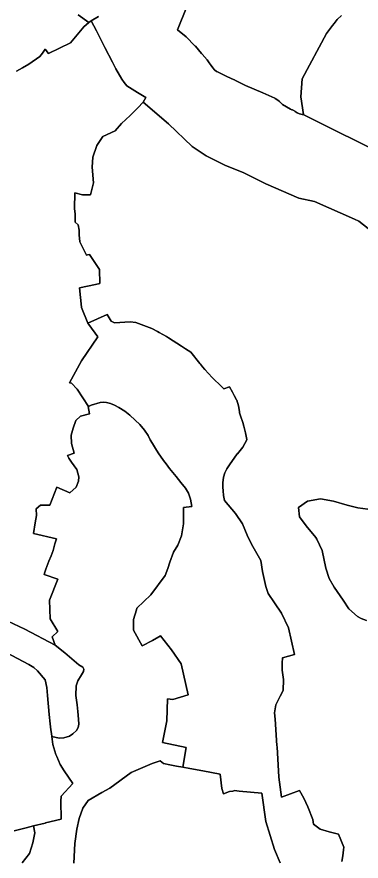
# Model space of a CAD drawing. Header units: inches. Extents: x 280195 to 293923, y 9098893 to 9120289.
# Drawn here: x 287968 to 288456, y 9114037 to 9115232 of the extents above; entities that cross this region are included whole.
import ezdxf

# ---------------------------------------------------------------- set-up
doc = ezdxf.new("R2010")
doc.units = ezdxf.units.IN
doc.header["$MEASUREMENT"] = 0
doc.layers.add('CIS', color=7, linetype='Continuous')

msp = doc.modelspace()

# ---------------------------------------------------------------- linework, layer by layer
at = {"layer": 'CIS'}
for points in [[(288054.934, 9115235.1801), (288070.122, 9115224.3101), (288063.3269, 9115218.2344), (288044.2698, 9115195.8001), (288013.2194, 9115180.786), (288008.5497, 9115186.6671), (288004.7133, 9115180.8463), (288000.8768, 9115176.3483), (287985.3653, 9115165.5146), (287976.3841, 9115160.1991), (287967.9527, 9115155.4336)], [(288083.7109, 9115233.0881), (288073.5792, 9115227.0364), (288070.122, 9115224.3101), (288054.934, 9115235.1801)], [(288208.5337, 9115245.8565), (288195.7155, 9115214.0078), (288207.9448, 9115204.2325), (288220.3833, 9115191.6331), (288221.2466, 9115190.8194), (288229.6926, 9115180.6661), (288230.5551, 9115179.6293), (288237.6645, 9115171.4288), (288240.6872, 9115167.2274), (288243.2115, 9115163.7187), (288245.696, 9115160.2653), (288248.0086, 9115157.4148), (288251.1566, 9115155.1732), (288252.4326, 9115154.4906), (288263.7579, 9115148.8966), (288272.5074, 9115144.8987), (288276.3315, 9115143.1513), (288277.041, 9115142.7983), (288284.4508, 9115139.1114), (288291.9682, 9115135.3711), (288316.5168, 9115125.0584), (288333.3344, 9115117.3825), (288334.168, 9115116.9874), (288337.9223, 9115114.6628), (288340.2841, 9115112.6244), (288344.4667, 9115108.5091), (288355.6914, 9115101.6068), (288357.5158, 9115101.0322), (288358.724, 9115100.652), (288361.8579, 9115098.8426), (288362.5124, 9115098.3276), (288365.0817, 9115096.5375), (288368.6083, 9115094.9674), (288372.3842, 9115094.1648), (288373.4515, 9115094.0838), (288497.6329, 9115032.2835)], [(288427.7138, 9115234.4709), (288422.0067, 9115228.6544), (288417.4749, 9115223.1748), (288414.9899, 9115220.1432), (288413.5556, 9115218.3934), (288406.9154, 9115209.0104), (288372.4259, 9115144.931), (288370.4786, 9115119.3192), (288374.1397, 9115094.0409), (288373.4515, 9115094.0838), (288372.3842, 9115094.1648), (288368.6083, 9115094.9674), (288365.0817, 9115096.5375), (288362.5124, 9115098.3276), (288361.8579, 9115098.8426), (288358.724, 9115100.652), (288357.5158, 9115101.0322), (288355.6914, 9115101.6068), (288344.4667, 9115108.5091), (288340.2841, 9115112.6244), (288337.9223, 9115114.6628), (288334.168, 9115116.9874), (288333.3344, 9115117.3825), (288316.5168, 9115125.0584), (288291.9682, 9115135.3711), (288284.4508, 9115139.1114), (288277.041, 9115142.7983), (288276.3315, 9115143.1513), (288272.5074, 9115144.8987), (288263.7579, 9115148.8966), (288252.4326, 9115154.4906), (288251.1566, 9115155.1732), (288248.0086, 9115157.4148), (288245.696, 9115160.2653), (288243.2115, 9115163.7187), (288240.6872, 9115167.2274), (288237.6645, 9115171.4288), (288230.5551, 9115179.6293), (288229.6926, 9115180.6661), (288221.2466, 9115190.8194), (288220.3833, 9115191.6331), (288207.9448, 9115204.2325), (288195.7155, 9115214.0078), (288208.5337, 9115245.8565)], [(287967.9527, 9115155.4336), (287976.3841, 9115160.1991), (287985.3653, 9115165.5146), (288000.8768, 9115176.3483), (288004.7133, 9115180.8463), (288008.5497, 9115186.6671), (288013.2194, 9115180.786), (288044.2698, 9115195.8001), (288063.3269, 9115218.2344), (288070.122, 9115224.3101), (288073.5792, 9115227.0364), (288080.943, 9115212.6331), (288083.7151, 9115207.2111), (288092.9308, 9115189.1859), (288092.9308, 9115189.1859), (288103.7236, 9115168.0759), (288108.5477, 9115158.6402), (288116.7078, 9115144.043), (288120.2994, 9115139.5532), (288123.9518, 9115134.9872), (288139.3117, 9115125.537), (288150.9221, 9115118.3937), (288147.114, 9115111.5629), (288139.6837, 9115103.7475), (288128.5712, 9115092.6349), (288116.4004, 9115081.5225), (288107.4045, 9115070.9391), (288089.942, 9115063.0015), (288081.4752, 9115050.3014), (288075.6544, 9115033.8973), (288075.1253, 9115019.6098), (288076.7128, 9114997.3847), (288072.6012, 9114980.602), (288061.3669, 9114980.4514), (288050.3602, 9114983.203), (288049.7252, 9114960.978), (288050.9952, 9114952.9347), (288050.9952, 9114941.7163), (288055.0169, 9114938.118), (288056.7101, 9114930.2863), (288056.4986, 9114923.7247), (288057.3452, 9114913.7762), (288066.8703, 9114895.1495), (288068.2835, 9114895.4187), (288071.3153, 9114895.9962), (288085.497, 9114874.6178), (288085.7086, 9114854.9328), (288079.782, 9114853.4511), (288057.0758, 9114848.9624), (288059.8274, 9114821.6573), (288060.0195, 9114821.1631), (288068.7175, 9114798.7973), (288070.0725, 9114797.0055), (288083.1347, 9114779.7312), (288059.5861, 9114745.622), (288042.9309, 9114714.5606), (288045.4341, 9114713.9187), (288053.6892, 9114705.4521), (288069.7061, 9114681.0469), (288069.3637, 9114680.8571), (288071.0326, 9114670.4292), (288058.3325, 9114667.2541), (288051.9825, 9114660.9042), (288048.0138, 9114650.1884), (288045.2356, 9114640.2666), (288045.6326, 9114628.3603), (288049.2044, 9114614.8666), (288039.8422, 9114611.5623), (288041.6908, 9114607.865), (288045.609, 9114602.2432), (288053.0727, 9114591.5345), (288056.0419, 9114581.1424), (288055.6734, 9114575.2492), (288052.4952, 9114566.7443), (288043.2513, 9114558.9071), (288024.995, 9114566.8446), (288015.0731, 9114541.0477), (288010.7074, 9114541.4445), (288001.9762, 9114541.4445), (287995.6262, 9114536.2852), (287996.023, 9114526.7601), (287994.4355, 9114516.0445), (287992.0543, 9114501.3601), (288024.4414, 9114493.3786), (288022.1064, 9114486.5402), (288019.5552, 9114477.2282), (288016.7489, 9114469.3193), (288013.5597, 9114462.1759), (288009.3214, 9114450.5364), (288008.0401, 9114446.292), (288006.9719, 9114442.9806), (288026.3738, 9114436.6878), (288014.7322, 9114406.7898), (288015.526, 9114380.3314), (288026.1093, 9114362.6043), (288018.1718, 9114354.9314), (288022.6822, 9114343.0852), (287979.8072, 9114365.5147), (287955.5152, 9114377.0983)], [(288472.4648, 9114927.5982), (288452.655, 9114943.1225), (288446.5434, 9114945.8419), (288389.6519, 9114971.156), (288367.7522, 9114975.7076), (288320.7885, 9114996.2129), (288289.6999, 9115011.4264), (288262.5801, 9115022.6713), (288236.1217, 9115035.9004), (288216.2779, 9115049.1296), (288183.2049, 9115080.8797), (288147.114, 9115111.5629), (288150.9221, 9115118.3937), (288139.3117, 9115125.537), (288123.9518, 9115134.9872), (288120.2994, 9115139.5532), (288116.7078, 9115144.043), (288108.5477, 9115158.6402), (288103.7236, 9115168.0759), (288092.9308, 9115189.1859), (288083.7151, 9115207.2111), (288080.943, 9115212.6331), (288073.5792, 9115227.0364), (288083.7109, 9115233.0881)], [(288497.6329, 9115032.2835), (288373.4515, 9115094.0838), (288374.1397, 9115094.0409), (288370.4786, 9115119.3192), (288372.4259, 9115144.931), (288406.9154, 9115209.0104), (288413.5556, 9115218.3934), (288414.9899, 9115220.1432), (288417.4749, 9115223.1748), (288422.0067, 9115228.6544), (288427.7138, 9115234.4709)], [(288428.3108, 9114036.7097), (288429.6042, 9114045.1002), (288430.6972, 9114053.2372), (288431.1051, 9114057.1633), (288423.8684, 9114075.5838), (288410.6391, 9114079.0234), (288397.6746, 9114082.463), (288388.1495, 9114089.6067), (288387.3558, 9114096.4859), (288380.4766, 9114114.4776), (288374.3912, 9114126.3839), (288368.3058, 9114137.4964), (288342.9057, 9114127.9714), (288339.2016, 9114156.0173), (288336.6558, 9114199.2941), (288336.5557, 9114200.9965), (288334.1744, 9114238.3029), (288332.8515, 9114247.2987), (288334.9682, 9114258.4112), (288341.3182, 9114270.8467), (288345.287, 9114279.0488), (288345.8161, 9114294.6592), (288343.964, 9114307.8884), (288344.0774, 9114317.4184), (288344.1698, 9114325.1792), (288361.3339, 9114329.9198), (288352.6953, 9114367.6843), (288343.1703, 9114388.3219), (288332.8515, 9114403.1386), (288324.1203, 9114416.3678), (288320.9452, 9114425.8928), (288316.1827, 9114447.5887), (288313.8015, 9114462.9346), (288310.0372, 9114469.7104), (288300.5723, 9114485.9534), (288294.4869, 9114498.9181), (288287.6077, 9114515.0576), (288278.0828, 9114529.6097), (288262.1948, 9114547.8272), (288260.7582, 9114555.1297), (288260.1596, 9114561.3548), (288260.0833, 9114566.8364), (288259.9774, 9114572.869), (288260.7183, 9114580.7006), (288262.6705, 9114586.8763), (288264.0219, 9114589.7808), (288265.4115, 9114592.7678), (288270.1318, 9114599.8938), (288279.4981, 9114612.5938), (288280.3884, 9114613.7106), (288280.5281, 9114613.6742), (288288.2293, 9114623.3359), (288294.1031, 9114633.4959), (288294.0684, 9114633.6475), (288293.9276, 9114634.262), (288291.8284, 9114643.4244), (288289.67, 9114652.8455), (288288.4014, 9114658.3826), (288285.0382, 9114667.9117), (288283.6389, 9114671.8764), (288283.3504, 9114673.6792), (288282.0514, 9114681.7983), (288279.6702, 9114689.7358), (288279.3025, 9114690.4146), (288276.0667, 9114696.3884), (288273.4031, 9114701.3058), (288269.3514, 9114708.7859), (288261.4138, 9114706.0077), (288257.1174, 9114710.0996), (288246.0925, 9114720.5996), (288244.7451, 9114721.8828), (288234.337, 9114733.5153), (288231.2513, 9114736.964), (288228.2028, 9114740.7384), (288227.1818, 9114742.0023), (288214.5825, 9114757.6016), (288206.9806, 9114762.6053), (288201.1856, 9114766.4198), (288183.2293, 9114778.2391), (288180.0328, 9114779.9972), (288169.7203, 9114785.669), (288167.3772, 9114786.9578), (288159.4168, 9114791.336), (288136.7949, 9114799.6704), (288128.5305, 9114800.5661), (288106.5953, 9114799.2053), (288106.5112, 9114799.2516), (288101.9492, 9114801.7606), (288096.2342, 9114811.074), (288068.7175, 9114798.7973), (288060.0195, 9114821.1631), (288059.8274, 9114821.6573), (288057.0758, 9114848.9624), (288079.782, 9114853.4511), (288085.7086, 9114854.9328), (288085.497, 9114874.6178), (288071.3153, 9114895.9962), (288068.2835, 9114895.4187), (288066.8703, 9114895.1495), (288057.3452, 9114913.7762), (288056.4986, 9114923.7247), (288056.7101, 9114930.2863), (288055.0169, 9114938.118), (288050.9952, 9114941.7163), (288050.9952, 9114952.9347), (288049.7252, 9114960.978), (288050.3602, 9114983.203), (288061.3669, 9114980.4514), (288072.6012, 9114980.602), (288076.7128, 9114997.3847), (288075.1253, 9115019.6098), (288075.6544, 9115033.8973), (288081.4752, 9115050.3014), (288089.942, 9115063.0015), (288107.4045, 9115070.9391), (288116.4004, 9115081.5225), (288128.5712, 9115092.6349), (288139.6837, 9115103.7475), (288147.114, 9115111.5629), (288183.2049, 9115080.8797), (288216.2779, 9115049.1296), (288236.1217, 9115035.9004), (288262.5801, 9115022.6713), (288289.6999, 9115011.4264), (288320.7885, 9114996.2129), (288320.7885, 9114996.2129), (288367.7522, 9114975.7076), (288389.6519, 9114971.156), (288446.5434, 9114945.8419), (288452.655, 9114943.1225), (288472.4648, 9114927.5982)], [(288341.0272, 9114034.9331), (288333.0896, 9114053.9832), (288320.7865, 9114093.2739), (288315.2302, 9114133.7552), (288283.0873, 9114136.3623), (288279.9568, 9114136.7457), (288276.7456, 9114137.1389), (288273.9284, 9114136.6506), (288269.4909, 9114135.8814), (288260.8819, 9114132.786), (288258.467, 9114139.9695), (288256.2131, 9114160.4343), (288231.6012, 9114165.0322), (288213.21, 9114168.2777), (288203.3757, 9114170.2004), (288208.0738, 9114198.446), (288174.3922, 9114205.5315), (288180.7423, 9114236.0116), (288181.3773, 9114266.9151), (288189.2089, 9114266.0683), (288211.0107, 9114272.63), (288201.0623, 9114316.8684), (288187.3039, 9114336.3418), (288171.8522, 9114356.2385), (288169.5239, 9114354.9685), (288160.4222, 9114349.6768), (288145.5261, 9114342.2844), (288133.223, 9114364.1125), (288133.223, 9114379.1938), (288137.6667, 9114393.2085), (288138.3823, 9114395.4657), (288157.8293, 9114414.5157), (288178.2023, 9114441.5403), (288182.2239, 9114451.7003), (288184.7639, 9114460.802), (288189.8439, 9114474.5604), (288196.4056, 9114484.7204), (288201.274, 9114498.0554), (288204.2373, 9114514.7771), (288204.0255, 9114537.8488), (288215.8307, 9114539.4346), (288214.114, 9114549.5204), (288211.4946, 9114558.0929), (288207.2083, 9114565.2367), (288200.5258, 9114573.4432), (288193.6352, 9114581.9055), (288184.3483, 9114593.0974), (288179.5452, 9114599.5472), (288176.0139, 9114604.2893), (288168.3939, 9114615.4812), (288164.7218, 9114621.3718), (288160.2208, 9114628.5921), (288156.9638, 9114633.8168), (288154.1063, 9114639.77), (288148.9623, 9114647.2522), (288148.8676, 9114647.1783), (288142.4382, 9114655.2745), (288135.7707, 9114661.4658), (288128.1506, 9114668.6096), (288121.0068, 9114674.3246), (288112.9106, 9114679.5634), (288106.7194, 9114682.6589), (288101.0044, 9114685.2783), (288095.2893, 9114686.4691), (288091.0031, 9114687.1834), (288086.4787, 9114686.469), (288073.6196, 9114682.8975), (288069.8079, 9114680.8917), (288069.7061, 9114681.0469), (288053.6892, 9114705.4521), (288045.4341, 9114713.9187), (288042.9309, 9114714.5606), (288059.5861, 9114745.622), (288083.1347, 9114779.7312), (288070.0725, 9114797.0055), (288068.7175, 9114798.7973), (288096.2342, 9114811.074), (288101.9492, 9114801.7606), (288106.5112, 9114799.2516), (288106.5112, 9114799.2516), (288106.5953, 9114799.2053), (288128.5305, 9114800.5661), (288136.7949, 9114799.6704), (288159.4168, 9114791.336), (288167.3772, 9114786.9578), (288169.7203, 9114785.669), (288180.0328, 9114779.9972), (288183.2293, 9114778.2391), (288201.1856, 9114766.4198), (288206.9806, 9114762.6053), (288214.5825, 9114757.6016), (288227.1818, 9114742.0023), (288228.2028, 9114740.7384), (288231.2513, 9114736.964), (288234.337, 9114733.5153), (288244.7451, 9114721.8828), (288246.0925, 9114720.5996), (288257.1174, 9114710.0996), (288261.4138, 9114706.0077), (288269.3514, 9114708.7859), (288273.4031, 9114701.3058), (288276.0667, 9114696.3884), (288279.3025, 9114690.4146), (288279.6702, 9114689.7358), (288282.0514, 9114681.7983), (288283.3504, 9114673.6792), (288283.6389, 9114671.8764), (288285.0382, 9114667.9117), (288288.4014, 9114658.3826), (288289.67, 9114652.8455), (288291.8284, 9114643.4244), (288293.9276, 9114634.262), (288294.0684, 9114633.6475), (288294.1031, 9114633.4959), (288288.2293, 9114623.3359), (288280.5281, 9114613.6742), (288280.3884, 9114613.7106), (288279.4981, 9114612.5938), (288270.1318, 9114599.8938), (288265.4115, 9114592.7678), (288264.0219, 9114589.7808), (288262.6705, 9114586.8763), (288260.7183, 9114580.7006), (288259.9774, 9114572.869), (288260.0833, 9114566.8364), (288260.1596, 9114561.3548), (288260.7582, 9114555.1297), (288262.1948, 9114547.8272), (288278.0828, 9114529.6097), (288287.6077, 9114515.0576), (288294.4869, 9114498.9181), (288300.5723, 9114485.9534), (288310.0372, 9114469.7104), (288313.8015, 9114462.9346), (288316.1827, 9114447.5887), (288320.9452, 9114425.8928), (288324.1203, 9114416.3678), (288332.8515, 9114403.1386), (288343.1703, 9114388.3219), (288352.6953, 9114367.6843), (288361.3339, 9114329.9198), (288344.1698, 9114325.1792), (288344.0774, 9114317.4184), (288343.964, 9114307.8884), (288345.8161, 9114294.6592), (288345.287, 9114279.0488), (288341.3182, 9114270.8467), (288334.9682, 9114258.4112), (288332.8515, 9114247.2987), (288334.1744, 9114238.3029), (288336.5557, 9114200.9965), (288336.6558, 9114199.2941), (288339.2016, 9114156.0173), (288342.9057, 9114127.9714), (288368.3058, 9114137.4964), (288374.3912, 9114126.3839), (288380.4766, 9114114.4776), (288387.3558, 9114096.4859), (288388.1495, 9114089.6067), (288397.6746, 9114082.463), (288410.6391, 9114079.0234), (288423.8684, 9114075.5838), (288431.1051, 9114057.1633), (288430.6972, 9114053.2372), (288429.6042, 9114045.1002), (288428.3108, 9114036.7097)], [(287975.9808, 9114035.1666), (287986.2996, 9114048.2635), (287991.0621, 9114063.3448), (287993.8402, 9114077.2355), (287992.0022, 9114087.2923), (288008.5358, 9114091.3479), (288008.8196, 9114091.3637), (288008.8133, 9114091.416), (288031.1862, 9114096.904), (288030.6571, 9114122.0394), (288031.1862, 9114129.1832), (288047.5904, 9114147.4396), (288035.155, 9114165.4312), (288029.5399, 9114174.1775), (288024.7028, 9114185.579), (288023.5483, 9114188.3003), (288019.315, 9114202.5878), (288017.748, 9114213.667), (288028.1308, 9114211.3746), (288034.8894, 9114211.6965), (288042.6134, 9114214.2712), (288047.4411, 9114217.8114), (288052.9124, 9114222.3171), (288055.1652, 9114226.501), (288056.1307, 9114231.3286), (288055.4955, 9114238.4429), (288054.5216, 9114249.3515), (288053.452, 9114258.7097), (288051.9468, 9114271.8802), (288052.2687, 9114285.3974), (288054.5216, 9114292.4778), (288059.9928, 9114301.1674), (288062.5675, 9114305.995), (288062.8893, 9114308.8916), (288061.9238, 9114311.7881), (288056.1307, 9114315.3283), (288036.1768, 9114332.3857), (288022.6822, 9114343.0852), (288018.1718, 9114354.9314), (288026.1093, 9114362.6043), (288015.526, 9114380.3314), (288014.7322, 9114406.7898), (288026.3738, 9114436.6878), (288006.9719, 9114442.9806), (288008.0401, 9114446.292), (288009.3214, 9114450.5364), (288013.5597, 9114462.1759), (288016.7489, 9114469.3193), (288019.5552, 9114477.2282), (288022.1064, 9114486.5402), (288024.4414, 9114493.3786), (287992.0543, 9114501.3601), (287994.4355, 9114516.0445), (287996.023, 9114526.7601), (287995.6262, 9114536.2852), (288001.9762, 9114541.4445), (288010.7074, 9114541.4445), (288015.0731, 9114541.0477), (288024.995, 9114566.8446), (288043.2513, 9114558.9071), (288052.4952, 9114566.7443), (288055.6734, 9114575.2492), (288056.0419, 9114581.1424), (288053.0727, 9114591.5345), (288045.609, 9114602.2432), (288041.6908, 9114607.865), (288039.8422, 9114611.5623), (288049.2044, 9114614.8666), (288045.6326, 9114628.3603), (288045.2356, 9114640.2666), (288048.0138, 9114650.1884), (288051.9825, 9114660.9042), (288058.3325, 9114667.2541), (288071.0326, 9114670.4292), (288069.3637, 9114680.8571), (288069.7061, 9114681.0469), (288069.8079, 9114680.8917), (288073.6196, 9114682.8975), (288086.4787, 9114686.469), (288091.0031, 9114687.1834), (288095.2893, 9114686.4691), (288101.0044, 9114685.2783), (288106.7194, 9114682.6589), (288106.7194, 9114682.6589), (288112.9106, 9114679.5634), (288121.0068, 9114674.3246), (288128.1506, 9114668.6096), (288135.7707, 9114661.4658), (288142.4382, 9114655.2745), (288148.8676, 9114647.1783), (288148.9623, 9114647.2522), (288154.1063, 9114639.77), (288156.9638, 9114633.8168), (288160.2208, 9114628.5921), (288164.7218, 9114621.3718), (288168.3939, 9114615.4812), (288176.0139, 9114604.2893), (288179.5452, 9114599.5472), (288184.3483, 9114593.0974), (288193.6352, 9114581.9055), (288200.5258, 9114573.4432), (288207.2083, 9114565.2367), (288211.4946, 9114558.0929), (288214.114, 9114549.5204), (288215.8307, 9114539.4346), (288204.0255, 9114537.8488), (288204.2373, 9114514.7771), (288201.274, 9114498.0554), (288196.4056, 9114484.7204), (288189.8439, 9114474.5604), (288184.7639, 9114460.802), (288182.2239, 9114451.7003), (288178.2023, 9114441.5403), (288157.8293, 9114414.5157), (288138.3823, 9114395.4657), (288137.6667, 9114393.2085), (288133.223, 9114379.1938), (288133.223, 9114364.1125), (288145.5261, 9114342.2844), (288160.4222, 9114349.6768), (288169.5239, 9114354.9685), (288171.8522, 9114356.2385), (288187.3039, 9114336.3418), (288201.0623, 9114316.8684), (288211.0107, 9114272.63), (288189.2089, 9114266.0683), (288181.3773, 9114266.9151), (288180.7423, 9114236.0116), (288174.3922, 9114205.5315), (288208.0738, 9114198.446), (288203.3757, 9114170.2004), (288194.5175, 9114171.9323), (288185.0821, 9114173.777), (288175.9826, 9114175.5775), (288171.1644, 9114179.3959), (288159.6549, 9114175.4272), (288130.2861, 9114162.7271), (288099.7267, 9114140.899), (288088.6692, 9114134.4368), (288069.1671, 9114123.0396), (288061.6266, 9114112.3239), (288056.4672, 9114097.6395), (288053.2922, 9114082.5582), (288050.5141, 9114062.3176), (288048.9266, 9114034.5363)], [(288465.1037, 9114535.5866), (288451.213, 9114537.571), (288436.1317, 9114541.1429), (288416.6849, 9114546.6991), (288398.4285, 9114550.271), (288379.7754, 9114547.096), (288367.0753, 9114537.9678), (288368.266, 9114524.8709), (288377.791, 9114512.1709), (288391.6817, 9114495.5021), (288392.8476, 9114493.0642), (288400.4129, 9114477.2459), (288405.5723, 9114452.2427), (288410.3348, 9114437.5583), (288417.4786, 9114425.2551), (288430.1786, 9114406.9988), (288438.513, 9114394.2988), (288450.8161, 9114383.5832), (288455.5786, 9114380.805), (288463.5162, 9114378.0269)], [(288463.5162, 9114378.0269), (288455.5786, 9114380.805), (288450.8161, 9114383.5832), (288438.513, 9114394.2988), (288430.1786, 9114406.9988), (288417.4786, 9114425.2551), (288410.3348, 9114437.5583), (288405.5723, 9114452.2427), (288400.4129, 9114477.2459), (288392.8476, 9114493.0642), (288391.6817, 9114495.5021), (288377.791, 9114512.1709), (288368.266, 9114524.8709), (288367.0753, 9114537.9678), (288379.7754, 9114547.096), (288398.4285, 9114550.271), (288416.6849, 9114546.6991), (288436.1317, 9114541.1429), (288451.213, 9114537.571), (288465.1037, 9114535.5866)], [(287955.5152, 9114377.0983), (287979.8072, 9114365.5147), (288022.6822, 9114343.0852), (288036.1768, 9114332.3857), (288056.1307, 9114315.3283), (288061.9238, 9114311.7881), (288062.8893, 9114308.8916), (288062.5675, 9114305.995), (288059.9928, 9114301.1674), (288054.5216, 9114292.4778), (288052.2687, 9114285.3974), (288051.9468, 9114271.8802), (288053.452, 9114258.7097), (288054.5216, 9114249.3515), (288055.4955, 9114238.4429), (288056.1307, 9114231.3286), (288055.1652, 9114226.501), (288052.9124, 9114222.3171), (288047.4411, 9114217.8114), (288042.6134, 9114214.2712), (288034.8894, 9114211.6965), (288028.1308, 9114211.3746), (288017.748, 9114213.667), (288017.1366, 9114217.989), (288016.3933, 9114223.2445), (288015.4228, 9114231.9099), (288013.94, 9114245.1485), (288011.836, 9114272.0059), (288010.9611, 9114283.174), (288008.1574, 9114294.2137), (287997.4682, 9114306.6552), (287992.3864, 9114311.5617), (287985.3771, 9114315.9425), (287945.1614, 9114336.931)], [(287945.1614, 9114336.931), (287985.3771, 9114315.9425), (287992.3864, 9114311.5617), (287997.4682, 9114306.6552), (288008.1574, 9114294.2137), (288010.9611, 9114283.174), (288011.836, 9114272.0059), (288013.94, 9114245.1485), (288015.4228, 9114231.9099), (288016.3933, 9114223.2445), (288017.1366, 9114217.989), (288017.748, 9114213.667), (288019.315, 9114202.5878), (288023.5483, 9114188.3003), (288024.7028, 9114185.579), (288029.5399, 9114174.1775), (288035.155, 9114165.4312), (288047.5904, 9114147.4396), (288031.1862, 9114129.1832), (288030.6571, 9114122.0394), (288031.1862, 9114096.904), (288008.8133, 9114091.416), (288008.8196, 9114091.3637), (288008.5358, 9114091.3479), (287992.0022, 9114087.2923), (287981.5721, 9114084.5203), (287964.4661, 9114080.2817)], [(288048.9266, 9114034.5363), (288050.5141, 9114062.3176), (288053.2922, 9114082.5582), (288056.4672, 9114097.6395), (288061.6266, 9114112.3239), (288069.1671, 9114123.0396), (288088.6692, 9114134.4368), (288099.7267, 9114140.899), (288130.2861, 9114162.7271), (288159.6549, 9114175.4272), (288171.1644, 9114179.3959), (288175.9826, 9114175.5775), (288185.0821, 9114173.777), (288194.5175, 9114171.9323), (288203.3757, 9114170.2004), (288213.21, 9114168.2777), (288231.6012, 9114165.0322), (288256.2131, 9114160.4343), (288258.467, 9114139.9695), (288258.467, 9114139.9695), (288260.8819, 9114132.786), (288269.4909, 9114135.8814), (288273.9284, 9114136.6506), (288276.7456, 9114137.1389), (288279.9568, 9114136.7457), (288283.0873, 9114136.3623), (288315.2302, 9114133.7552), (288320.7865, 9114093.2739), (288333.0896, 9114053.9832), (288341.0272, 9114034.9331)], [(287964.4661, 9114080.2817), (287981.5721, 9114084.5203), (287992.0022, 9114087.2923), (287993.8402, 9114077.2355), (287991.0621, 9114063.3448), (287986.2996, 9114048.2635), (287975.9808, 9114035.1666)]]:
    msp.add_lwpolyline(points, dxfattribs=at)

doc.saveas('drawing.dxf')
